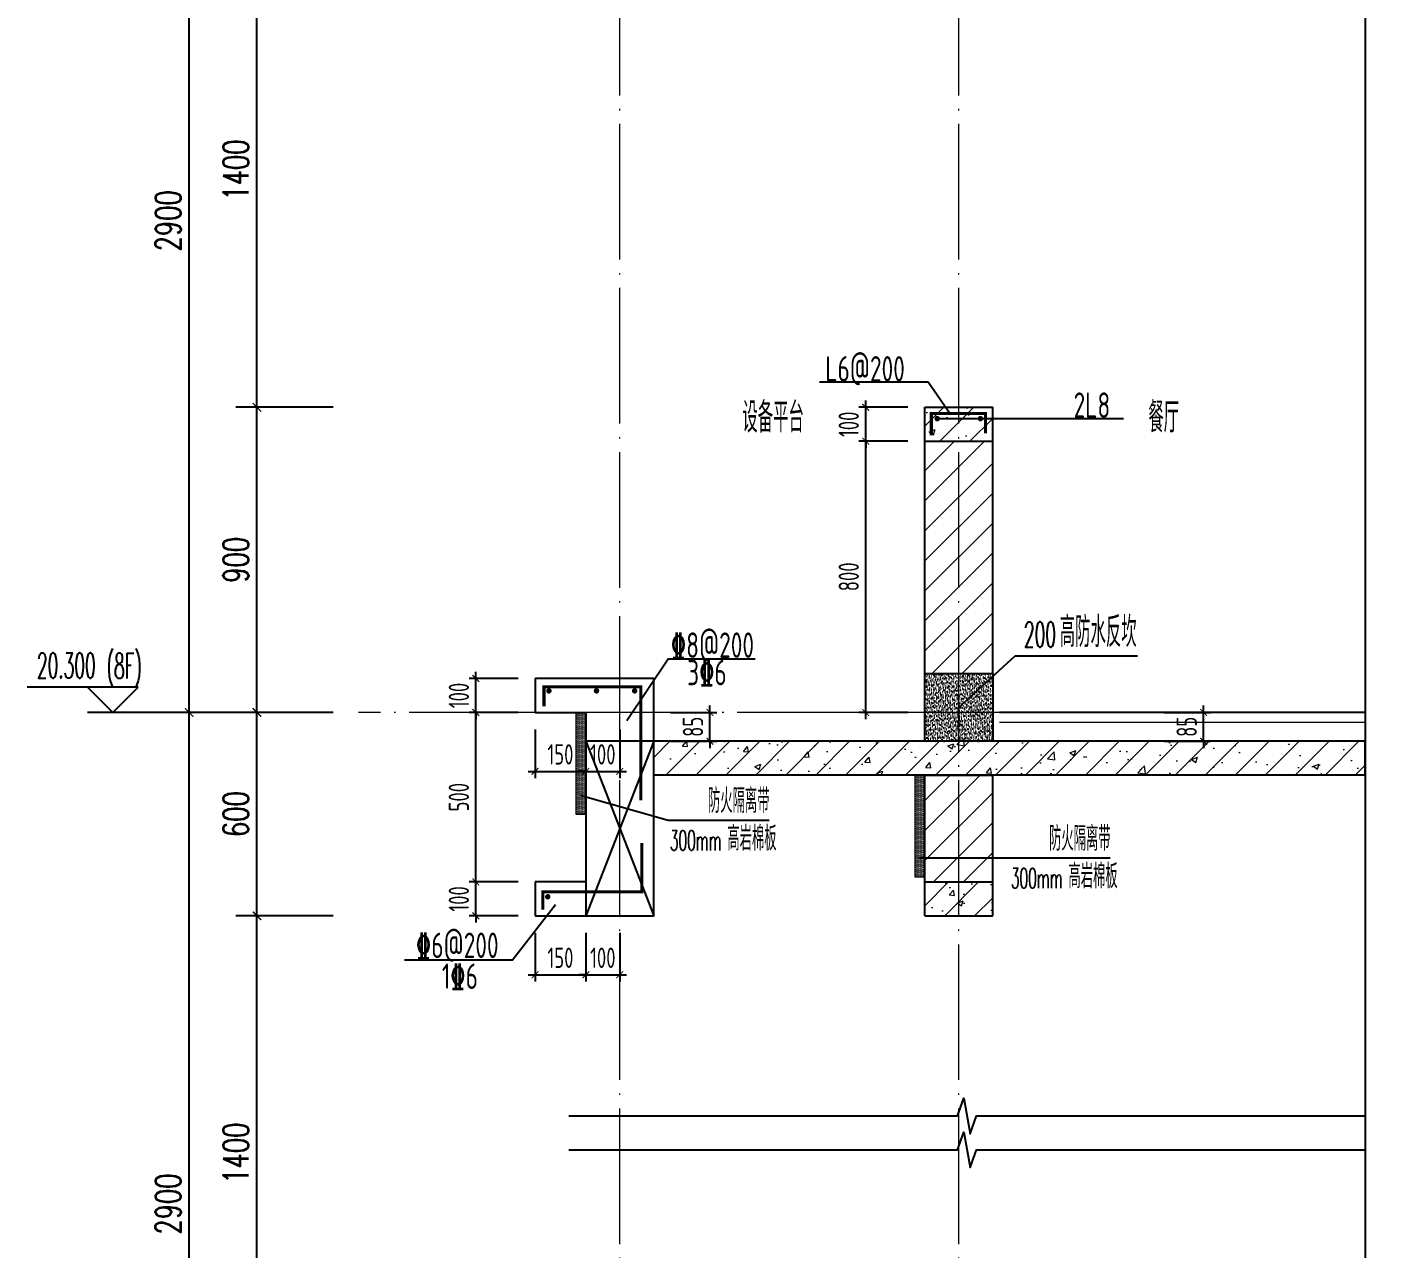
# Model space of a CAD drawing. Extents: x -1058961 to 23600, y -449123 to 2751847.
# Drawn here: x -32211 to -28212, y -22885 to -19282 of the extents above; entities that cross this region are included whole.
import ezdxf

# ---------------------------------------------------------------- set-up
doc = ezdxf.new("R2010")
doc.units = 0
doc.header["$LTSCALE"] = 1000
doc.linetypes.add('DOTE', pattern=[2.4200000000000004, 2, -0.2, 0.02, -0.2])
doc.layers.get('0').update_dxf_attribs({"linetype": 'CONTINUOUS'})
doc.layers.get('DEFPOINTS').update_dxf_attribs({"linetype": 'CONTINUOUS'})
for name, color, linetype in [('DIM', 2, 'CONTINUOUS'), ('DIM_ELEV', 3, 'CONTINUOUS'), ('DIM_IDEN', 67, 'CONTINUOUS'), ('DIM_SYMB', 3, 'CONTINUOUS'), ('PUB_DIM', 3, 'CONTINUOUS'), ('PUB_TEXT', 2, 'CONTINUOUS'), ('REIN', 6, 'CONTINUOUS'), ('S-大样-砼线', 7, 'CONTINUOUS'), ('S-引出线', 40, 'CONTINUOUS'), ('TEXT', 2, 'CONTINUOUS'), ('WALL', 5, 'CONTINUOUS'), ('看线', 251, 'CONTINUOUS'), ('立面-看线', 251, 'CONTINUOUS')]:
    doc.layers.add(name, color=color, linetype=linetype)
for name, color, linetype, lineweight in [('DOTE', 19, 'DOTE', 9), ('PUB_HATCH', 8, 'CONTINUOUS', 9), ('内粉刷', 37, 'CONTINUOUS', 9)]:
    doc.layers.add(name, color=color, linetype=linetype, lineweight=lineweight)
doc.styles.add('_TCH_DIM', font='SIMPLEX.shx', dxfattribs={"width": 0.7, "bigfont": 'GBCBIG.shx'})
doc.styles.add('_TCH_DIM_T3', font='SIMPLEX', dxfattribs={"width": 0.7058823529411765, "bigfont": 'GBCBIG'})
doc.styles.add('DIM_FONT_T3', font='SIMPLEX', dxfattribs={"width": 0.7058823529411765, "bigfont": 'GBCBIG'})
doc.styles.add('TSSD_DIMENSION', font='Tssdeng.shx', dxfattribs={"width": 0.7, "bigfont": 'tssdchn.shx'})
doc.styles.add('TSSD_REIN', font='tssdeng.shx', dxfattribs={"width": 0.7, "height": 300, "bigfont": 'tssdchn.shx'})
doc.styles.add('w', font='tssdeng.shx', dxfattribs={"width": 0.8, "bigfont": 'tssdchn.shx'})
doc.dimstyles.new('_TCH_ARCH&&25', dxfattribs={"dimtxt": 74.375, "dimasz": 25, "dimexe": 62.5, "dimexo": 75, "dimgap": 25, "dimtad": 1, "dimdec": 0, "dimzin": 0, "dimdsep": 46, "dimtxsty": '_TCH_DIM_T3', "dimblk": 'ARCHTICK', "dimcen": 0.09, "dimclrt": 7, "dimazin": 0, "dimtfac": 1, "dimtdec": 0, "dimtix": 1, "dimtmove": 2, "dimatfit": 3, "dimldrblk": 'ARCHTICK', "dimfxl": 0, "dimtolj": 1, "dimtzin": 0, "dimarcsym": 0})
doc.dimstyles.new('TSSD_20_20', dxfattribs={"dimtxt": 60, "dimasz": 20, "dimexe": 20, "dimexo": 50, "dimgap": 20, "dimtad": 1, "dimdec": 0, "dimzin": 0, "dimdsep": 46, "dimtxsty": 'TSSD_DIMENSION', "dimblk": 'ARCHTICK', "dimblk1": 'ARCHTICK', "dimblk2": 'ARCHTICK', "dimcen": 0, "dimdle": 20, "dimclrt": 7, "dimadec": 0, "dimazin": 0, "dimtfac": 1, "dimtdec": 0, "dimtix": 1, "dimtmove": 2, "dimatfit": 3, "dimfxl": 0, "dimtolj": 1, "dimtzin": 0, "dimarcsym": 0})
pattern_1 = [(45, (0, 0), (-44.19417382415921, 44.19417382415922), []), (49.99999999999999, (0, 0), (179.3150456501884, -15.68803374564878), [18.75, -206.25]), (355, (0, 0), (-34.68783340325, 188.048033425003), [15, -165]), (100.4514, (14.94292, -1.307335), (144.6273454285054, 172.3598855152384), [15.9350475, -175.285528]), (46.18420000000002, (0, 50), (266.8102621564111, -41.37975358225452), [28.125, -309.3749999999999]), (96.6356, (22.23418625, 46.55167325), (233.6656763871758, 243.5294677251104), [23.902572, -262.92825]), (351.1842, (0, 50), (233.6654862834068, 243.5296502313311), [22.5, -247.5]), (21, (25, 37.5), (149.2267630296154, -100.6547226663347), [18.75, -206.25]), (326.0000000000001, (25, 37.5), (60.82883298039543, 181.2875112617133), [15, -165]), (71.4514, (37.43555825, 29.1120985), (210.0556571453725, 80.6326241774881), [15.9350475, -175.285528]), (37.50000000000001, (0, 0), (3.039963829322667, 83.22346345782788), [0, -163, 0, -167.5, 0, -165.625]), (7.499999999999999, (0, 0), (65.76738436053715, 98.60292797059006), [0, -95.5, 0, -159.25, 0, -63.125]), (327.5, (-55.75, 0), (133.4556090431022, -5.638717933594939), [0, -62.5, 0, -195, 0, -258.75]), (317.5, (-80.75, 0), (145.7965423355966, 25.02624558307943), [0, -81.25, 0, -129.5, 0, -183.75])]
pattern_2 = [(45, (0, 44.8778375), (-44.19419150182874, 44.19419150182875), [])]

# ---------------------------------------------------------------- blocks, each defined once
blk = doc.blocks.new('_ArchTick')
at = {"color": 0, "linetype": 'ByBlock', "const_width": 0.15}
blk.add_lwpolyline([(-0.5, -0.5), (0.5, 0.5)], dxfattribs=at)
blk = doc.blocks.new('*D3265')
at = {"layer": 'DEFPOINTS', "color": 0}
for p in [(984614.7914387529, -160825.8069835546), (984789.4022052021, -160825.8069835546), (984789.4022052021, -160925.8069835702)]:
    blk.add_point(p, dxfattribs=at)
at = {"layer": 'DIM', "color": 0, "lineweight": -2}
for p, q in [((984614.7914387529, -160825.8069835546), (984614.7914387529, -160805.8069835546)), ((984739.4022052021, -160825.8069835546), (984594.7914387529, -160825.8069835546)), ((984614.7914387529, -160925.8069835702), (984614.7914387529, -160825.8069835546)), ((984739.4022052021, -160925.8069835702), (984594.7914387529, -160925.8069835702)), ((984614.7914387529, -160925.8069835702), (984614.7914387529, -160945.8069835702))]:
    blk.add_line(p, q, dxfattribs=at)
at = {"layer": 'DIM', "color": 0, "lineweight": -2, "xscale": 20, "yscale": 20, "zscale": 20}
for p, rotation in [((984614.7914387529, -160825.8069835546), 270), ((984614.7914387529, -160925.8069835702), 90)]:
    blk.add_blockref('_ArchTick', p, dxfattribs=dict(at, rotation=rotation))
at = {"layer": 'DIM', "color": 7, "insert": (984564.7914387529, -160875.8069835622), "char_height": 60, "attachment_point": 5, "rotation": 90, "style": 'TSSD_DIMENSION'}
blk.add_mtext('\\A1;100', dxfattribs=at)
blk = doc.blocks.new('*D3266')
at = {"layer": 'DEFPOINTS', "color": 0}
for p in [(984614.7914387529, -160925.8069835702), (984789.4022052021, -160925.8069835702), (984789.4022052021, -161425.8069835702)]:
    blk.add_point(p, dxfattribs=at)
at = {"layer": 'DIM', "color": 0, "lineweight": -2}
for p, q in [((984739.4022052021, -160925.8069835702), (984594.7914387529, -160925.8069835702)), ((984614.7914387529, -161445.8069835702), (984614.7914387529, -160905.8069835702)), ((984739.4022052021, -161425.8069835702), (984594.7914387529, -161425.8069835702))]:
    blk.add_line(p, q, dxfattribs=at)
at = {"layer": 'DIM', "color": 0, "lineweight": -2, "xscale": 20, "yscale": 20, "zscale": 20}
for p, rotation in [((984614.7914387529, -160925.8069835702), 90), ((984614.7914387529, -161425.8069835702), 270)]:
    blk.add_blockref('_ArchTick', p, dxfattribs=dict(at, rotation=rotation))
at = {"layer": 'DIM', "color": 7, "insert": (984564.7914387529, -161175.80698357), "char_height": 60, "attachment_point": 5, "rotation": 90, "style": 'TSSD_DIMENSION'}
blk.add_mtext('\\A1;500', dxfattribs=at)
blk = doc.blocks.new('*D3267')
at = {"layer": 'DEFPOINTS', "color": 0}
for p in [(984614.7914387529, -161425.8069835702), (984789.4022052021, -161425.8069835702), (984789.4022052021, -161525.8069835702)]:
    blk.add_point(p, dxfattribs=at)
at = {"layer": 'DIM', "color": 0, "lineweight": -2}
for p, q in [((984614.7914387529, -161425.8069835702), (984614.7914387529, -161405.8069835702)), ((984739.4022052021, -161425.8069835702), (984594.7914387529, -161425.8069835702)), ((984614.7914387529, -161525.8069835702), (984614.7914387529, -161425.8069835702)), ((984739.4022052021, -161525.8069835702), (984594.7914387529, -161525.8069835702)), ((984614.7914387529, -161525.8069835702), (984614.7914387529, -161545.8069835702))]:
    blk.add_line(p, q, dxfattribs=at)
at = {"layer": 'DIM', "color": 0, "lineweight": -2, "xscale": 20, "yscale": 20, "zscale": 20}
for p, rotation in [((984614.7914387529, -161425.8069835702), 270), ((984614.7914387529, -161525.8069835702), 90)]:
    blk.add_blockref('_ArchTick', p, dxfattribs=dict(at, rotation=rotation))
at = {"layer": 'DIM', "color": 7, "insert": (984564.7914387529, -161475.80698357), "char_height": 60, "attachment_point": 5, "rotation": 90, "style": 'TSSD_DIMENSION'}
blk.add_mtext('\\A1;100', dxfattribs=at)
blk = doc.blocks.new('*D3268')
at = {"layer": 'DEFPOINTS', "color": 0}
for p in [(984789.402205202, -161525.8069835665), (984939.4022052005, -161525.8069835693), (984939.4022052005, -161699.5176735225)]:
    blk.add_point(p, dxfattribs=at)
at = {"layer": 'DIM', "color": 0, "lineweight": -2}
for p, q in [((984789.402205202, -161575.8069835665), (984789.402205202, -161719.5176735225)), ((984939.4022052005, -161575.8069835693), (984939.4022052005, -161719.5176735225)), ((984769.402205202, -161699.5176735225), (984959.4022052005, -161699.5176735225))]:
    blk.add_line(p, q, dxfattribs=at)
at = {"layer": 'DIM', "color": 0, "lineweight": -2, "xscale": 20, "yscale": 20, "zscale": 20, "rotation": 180}
blk.add_blockref('_ArchTick', (984789.402205202, -161699.5176735225), dxfattribs=at)
at = {"layer": 'DIM', "color": 0, "lineweight": -2, "xscale": 20, "yscale": 20, "zscale": 20}
blk.add_blockref('_ArchTick', (984939.4022052005, -161699.5176735225), dxfattribs=at)
at = {"layer": 'DIM', "color": 7, "insert": (984864.4022052013, -161649.5176735225), "char_height": 60, "attachment_point": 5, "style": 'TSSD_DIMENSION'}
blk.add_mtext('\\A1;150', dxfattribs=at)
blk = doc.blocks.new('*D3269')
at = {"layer": 'DEFPOINTS', "color": 0}
for p in [(984939.4022052006, -161525.8069835693), (985039.4021985233, -161525.8069835713), (985039.4021985233, -161699.5176735249)]:
    blk.add_point(p, dxfattribs=at)
at = {"layer": 'DIM', "color": 0, "lineweight": -2}
for p, q in [((984939.4022052006, -161575.8069835693), (984939.4022052006, -161719.5176735249)), ((985039.4021985233, -161575.8069835713), (985039.4021985233, -161719.5176735249)), ((984939.4022052006, -161699.5176735249), (984919.4022052006, -161699.5176735249)), ((984939.4022052006, -161699.5176735249), (985039.4021985233, -161699.5176735249)), ((985039.4021985233, -161699.5176735249), (985059.4021985233, -161699.5176735249))]:
    blk.add_line(p, q, dxfattribs=at)
at = {"layer": 'DIM', "color": 0, "lineweight": -2, "xscale": 20, "yscale": 20, "zscale": 20}
blk.add_blockref('_ArchTick', (984939.4022052006, -161699.5176735249), dxfattribs=at)
at = {"layer": 'DIM', "color": 0, "lineweight": -2, "xscale": 20, "yscale": 20, "zscale": 20, "rotation": 180}
blk.add_blockref('_ArchTick', (985039.4021985233, -161699.5176735249), dxfattribs=at)
at = {"layer": 'DIM', "color": 7, "insert": (984989.402201862, -161649.5176735249), "char_height": 60, "attachment_point": 5, "style": 'TSSD_DIMENSION'}
blk.add_mtext('\\A1;100', dxfattribs=at)
blk = doc.blocks.new('*D3270')
at = {"layer": 'DEFPOINTS', "color": 0}
for p in [(986595.7056203393, -160925.8068462198), (986761.6655062034, -160925.8068462198), (986595.7056203393, -161010.8068195065)]:
    blk.add_point(p, dxfattribs=at)
at = {"layer": 'DIM', "color": 0, "lineweight": -2}
for p, q in [((986645.7056203393, -160925.8068462198), (986781.6655062034, -160925.8068462198)), ((986761.6655062034, -160925.8068462198), (986761.6655062034, -160905.8068462198)), ((986761.6655062034, -161010.8068195065), (986761.6655062034, -160925.8068462198)), ((986645.7056203393, -161010.8068195065), (986781.6655062034, -161010.8068195065)), ((986761.6655062034, -161010.8068195065), (986761.6655062034, -161030.8068195065))]:
    blk.add_line(p, q, dxfattribs=at)
at = {"layer": 'DIM', "color": 0, "lineweight": -2, "xscale": 20, "yscale": 20, "zscale": 20}
for p, rotation in [((986761.6655062034, -160925.8068462198), 270), ((986761.6655062034, -161010.8068195065), 90)]:
    blk.add_blockref('_ArchTick', p, dxfattribs=dict(at, rotation=rotation))
at = {"layer": 'DIM', "color": 7, "insert": (986711.6655062034, -160968.306832863), "char_height": 60, "attachment_point": 5, "rotation": 90, "style": 'TSSD_DIMENSION'}
blk.add_mtext('\\A1;85', dxfattribs=at)
blk = doc.blocks.new('*D3271')
at = {"layer": 'DEFPOINTS', "color": 0}
for p in [(984789.4022052019, -160925.806983563), (984939.4022052004, -160925.8069835659), (984939.4022052004, -161099.517673519)]:
    blk.add_point(p, dxfattribs=at)
at = {"layer": 'DIM', "color": 0, "lineweight": -2}
for p, q in [((984789.4022052019, -160975.806983563), (984789.4022052019, -161119.517673519)), ((984939.4022052004, -160975.8069835659), (984939.4022052004, -161119.517673519)), ((984769.4022052019, -161099.517673519), (984959.4022052004, -161099.517673519))]:
    blk.add_line(p, q, dxfattribs=at)
at = {"layer": 'DIM', "color": 0, "lineweight": -2, "xscale": 20, "yscale": 20, "zscale": 20, "rotation": 180}
blk.add_blockref('_ArchTick', (984789.4022052019, -161099.517673519), dxfattribs=at)
at = {"layer": 'DIM', "color": 0, "lineweight": -2, "xscale": 20, "yscale": 20, "zscale": 20}
blk.add_blockref('_ArchTick', (984939.4022052004, -161099.517673519), dxfattribs=at)
at = {"layer": 'DIM', "color": 7, "insert": (984864.4022052011, -161049.517673519), "char_height": 60, "attachment_point": 5, "style": 'TSSD_DIMENSION'}
blk.add_mtext('\\A1;150', dxfattribs=at)
blk = doc.blocks.new('*D3272')
at = {"layer": 'DEFPOINTS', "color": 0}
for p in [(984939.4022052005, -160925.8069835659), (985039.4021985232, -160925.8069835678), (985039.4021985232, -161099.5176735214)]:
    blk.add_point(p, dxfattribs=at)
at = {"layer": 'DIM', "color": 0, "lineweight": -2}
for p, q in [((984939.4022052005, -160975.8069835659), (984939.4022052005, -161119.5176735214)), ((985039.4021985232, -160975.8069835678), (985039.4021985232, -161119.5176735214)), ((984939.4022052005, -161099.5176735214), (984919.4022052005, -161099.5176735214)), ((984939.4022052005, -161099.5176735214), (985039.4021985232, -161099.5176735214)), ((985039.4021985232, -161099.5176735214), (985059.4021985232, -161099.5176735214))]:
    blk.add_line(p, q, dxfattribs=at)
at = {"layer": 'DIM', "color": 0, "lineweight": -2, "xscale": 20, "yscale": 20, "zscale": 20}
blk.add_blockref('_ArchTick', (984939.4022052005, -161099.5176735214), dxfattribs=at)
at = {"layer": 'DIM', "color": 0, "lineweight": -2, "xscale": 20, "yscale": 20, "zscale": 20, "rotation": 180}
blk.add_blockref('_ArchTick', (985039.4021985232, -161099.5176735214), dxfattribs=at)
at = {"layer": 'DIM', "color": 7, "insert": (984989.4022018618, -161049.5176735214), "char_height": 60, "attachment_point": 5, "style": 'TSSD_DIMENSION'}
blk.add_mtext('\\A1;100', dxfattribs=at)
blk = doc.blocks.new('*D3273')
at = {"layer": 'DEFPOINTS', "color": 0}
for p in [(985139.4022032211, -160925.8068434061), (985305.3620883126, -160925.8068434061), (985139.4022032211, -161010.8068432415)]:
    blk.add_point(p, dxfattribs=at)
at = {"layer": 'DIM', "color": 0, "lineweight": -2}
for p, q in [((985189.4022032211, -160925.8068434061), (985325.3620883126, -160925.8068434061)), ((985305.3620883126, -160925.8068434061), (985305.3620883126, -160905.8068434061)), ((985305.3620883126, -161010.8068432415), (985305.3620883126, -160925.8068434061)), ((985189.4022032211, -161010.8068432415), (985325.3620883126, -161010.8068432415)), ((985305.3620883126, -161010.8068432415), (985305.3620883126, -161030.8068432415))]:
    blk.add_line(p, q, dxfattribs=at)
at = {"layer": 'DIM', "color": 0, "lineweight": -2, "xscale": 20, "yscale": 20, "zscale": 20}
for p, rotation in [((985305.3620883126, -160925.8068434061), 270), ((985305.3620883126, -161010.8068432415), 90)]:
    blk.add_blockref('_ArchTick', p, dxfattribs=dict(at, rotation=rotation))
at = {"layer": 'DIM', "color": 7, "insert": (985255.3620883126, -160968.3068433236), "char_height": 60, "attachment_point": 5, "rotation": 90, "style": 'TSSD_DIMENSION'}
blk.add_mtext('\\A1;85', dxfattribs=at)
blk = doc.blocks.new('*D3274')
at = {"layer": 'DEFPOINTS', "color": 0}
for p in [(985764.7914318905, -160025.8068460332), (985939.4021983397, -160025.8068460332), (985939.4021983397, -160125.8068460489)]:
    blk.add_point(p, dxfattribs=at)
at = {"layer": 'DIM', "color": 0, "lineweight": -2}
for p, q in [((985764.7914318905, -160025.8068460332), (985764.7914318905, -160005.8068460332)), ((985889.4021983397, -160025.8068460332), (985744.7914318905, -160025.8068460332)), ((985764.7914318905, -160125.8068460489), (985764.7914318905, -160025.8068460332)), ((985889.4021983397, -160125.8068460489), (985744.7914318905, -160125.8068460489)), ((985764.7914318905, -160125.8068460489), (985764.7914318905, -160145.8068460489))]:
    blk.add_line(p, q, dxfattribs=at)
at = {"layer": 'DIM', "color": 0, "lineweight": -2, "xscale": 20, "yscale": 20, "zscale": 20}
for p, rotation in [((985764.7914318905, -160025.8068460332), 270), ((985764.7914318905, -160125.8068460489), 90)]:
    blk.add_blockref('_ArchTick', p, dxfattribs=dict(at, rotation=rotation))
at = {"layer": 'DIM', "color": 7, "insert": (985714.7914318905, -160075.8068460409), "char_height": 60, "attachment_point": 5, "rotation": 90, "style": 'TSSD_DIMENSION'}
blk.add_mtext('\\A1;100', dxfattribs=at)
blk = doc.blocks.new('*D3275')
at = {"layer": 'DEFPOINTS', "color": 0}
for p in [(985764.7914318905, -160125.8068460489), (985939.4021983397, -160125.8068460489), (985939.4021983397, -160925.8067840914)]:
    blk.add_point(p, dxfattribs=at)
at = {"layer": 'DIM', "color": 0, "lineweight": -2}
for p, q in [((985889.4021983397, -160125.8068460489), (985744.7914318905, -160125.8068460489)), ((985764.7914318905, -160945.8067840914), (985764.7914318905, -160105.8068460489)), ((985889.4021983397, -160925.8067840914), (985744.7914318905, -160925.8067840914))]:
    blk.add_line(p, q, dxfattribs=at)
at = {"layer": 'DIM', "color": 0, "lineweight": -2, "xscale": 20, "yscale": 20, "zscale": 20}
for p, rotation in [((985764.7914318905, -160125.8068460489), 90), ((985764.7914318905, -160925.8067840914), 270)]:
    blk.add_blockref('_ArchTick', p, dxfattribs=dict(at, rotation=rotation))
at = {"layer": 'DIM', "color": 7, "insert": (985714.7914318905, -160525.80681507), "char_height": 60, "attachment_point": 5, "rotation": 90, "style": 'TSSD_DIMENSION'}
blk.add_mtext('\\A1;800', dxfattribs=at)
blk = doc.blocks.new('VDVDXAXFSFFX')
at = {"layer": 'PUB_HATCH'}
h = blk.add_hatch(dxfattribs=at)
h.set_pattern_fill('DOTS', color=251, scale=2, style=0)
h.set_pattern_definition([(0, (924712.4965232481, -148185.5928938247), (1.5875, 3.175), [0, -3.175])])
h.paths.add_polyline_path([(924682.496528509, -148185.5928938247), (924712.4965288265, -148185.5928938247), (924712.4965296196, -147935.5928918117), (924712.4965296126, -147885.5928918776), (924712.4965232481, -147885.5928918157), (924712.4965232481, -147885.5928938247), (924682.496528509, -147885.5928938247)])
at = {"layer": 'DIM_IDEN', "color": 5}
for p, q in [((924695.4944669578, -148129.2886519908), (924955.5658560492, -148202.8897275763)), ((924955.5658560492, -148202.8897275763), (925253.409062462, -148202.8897275763))]:
    blk.add_line(p, q, dxfattribs=at)
at = {"layer": 'PUB_HATCH', "color": 5}
blk.add_lwpolyline([(924712.4965232481, -147885.5928938247), (924682.496528509, -147885.5928938247), (924682.496528509, -148185.5928938247), (924712.4965232481, -148185.5928938247)], close=True, dxfattribs=at)
at = {"layer": 'PUB_TEXT', "style": 'DIM_FONT_T3', "width": 0.7058823529411765}
blk.add_text('防火隔离带', height=71.48936170212767, dxfattribs=at).set_placement((925072.609312775, -148181.8897275763))
at = {"layer": 'PUB_TEXT', "color": 5, "style": 'DIM_FONT_T3'}
for s, height, width, p in [('300mm', 59.5, 0.4982698961937717, (924960.3522060211, -148292.9097275763)), ('高岩棉板', 71.48936170212767, 0.7058823529411765, (925129.763970727, -148292.9097275763))]:
    blk.add_text(s, height=height, dxfattribs=dict(at, width=width)).set_placement(p)
blk = doc.blocks.new('A$C1F6240CC')
at = {"layer": 'PUB_HATCH'}
h = blk.add_hatch(dxfattribs=at)
h.set_pattern_fill('DOTS', color=251, scale=2, style=0)
h.set_pattern_definition([(0, (-1.955777406692505e-08, -299.9999999983702), (1.5875, 3.175), [0, -3.175])])
h.paths.add_polyline_path([(-29.99999475874938, -299.999999998312), (5.558831617236137e-06, -299.9999999983702), (6.351852789521217e-06, -49.99999798531644), (6.344867870211601e-06, 1.948734279721975e-06), (-1.955777406692505e-08, 2.010667230933905e-06), (-1.955777406692505e-08, 1.688022166490555e-09), (-29.99999475874938, 1.688022166490555e-09)])
at = {"layer": 'DIM_IDEN', "color": 5}
for p, q in [((-17.00205630995333, -243.6957581644529), (275.1374033376342, -243.6957581644529)), ((275.1374033376342, -243.6957581644529), (546.9959839678602, -243.6957581644529))]:
    blk.add_line(p, q, dxfattribs=at)
at = {"layer": 'PUB_HATCH', "color": 5}
blk.add_lwpolyline([(-1.955777406692505e-08, 1.629814505577087e-09), (-29.99999475874938, 1.629814505577087e-09), (-29.99999475874938, -299.9999999983702), (-1.955777406692505e-08, -299.9999999983702)], close=True, dxfattribs=at)
at = {"layer": 'PUB_TEXT', "style": 'DIM_FONT_T3', "width": 0.7058823529411765}
blk.add_text('防火隔离带', height=71.48936170212767, dxfattribs=at).set_placement((366.1962342807512, -222.6957581644529))
at = {"layer": 'PUB_TEXT', "color": 5, "style": 'DIM_FONT_T3'}
for s, height, width, p in [('300mm', 59.5, 0.4982698961937717, (253.9391275269252, -333.7157581644528)), ('高岩棉板', 71.48936170212767, 0.7058823529411765, (423.3508922328077, -333.7157581644528))]:
    blk.add_text(s, height=height, dxfattribs=dict(at, width=width)).set_placement(p)
blk = doc.blocks.new('*D2408')
at = {"layer": 'DEFPOINTS', "color": 0}
for p in [(-31533.10269717441, -21903.12175047578), (-31233.10269715369, -21903.12175047578), (-31233.10269715369, -23303.12161294185)]:
    blk.add_point(p, dxfattribs=at)
at = {"layer": 'PUB_DIM', "color": 0, "lineweight": -2}
for p, q in [((-31308.10269715369, -21903.12175047578), (-31595.60269717441, -21903.12175047578)), ((-31533.10269717441, -23303.12161294185), (-31533.10269717441, -21903.12175047578)), ((-31308.10269715369, -23303.12161294185), (-31595.60269717441, -23303.12161294185))]:
    blk.add_line(p, q, dxfattribs=at)
at = {"layer": 'PUB_DIM', "color": 0, "lineweight": -2, "xscale": 25, "yscale": 25, "zscale": 25}
for p, rotation in [((-31533.10269717441, -21903.12175047578), 90), ((-31533.10269717441, -23303.12161294185), 270)]:
    blk.add_blockref('_ArchTick', p, dxfattribs=dict(at, rotation=rotation))
at = {"layer": 'PUB_DIM', "color": 7, "insert": (-31595.29019717441, -22603.12168170882), "char_height": 74.375, "attachment_point": 5, "rotation": 90, "style": '_TCH_DIM_T3'}
blk.add_mtext('\\A1;1400', dxfattribs=at)
blk = doc.blocks.new('*D2409')
at = {"layer": 'DEFPOINTS', "color": 0}
for p in [(-31533.10269717441, -21303.12175046228), (-31233.10269715369, -21303.12175046228), (-31233.10269715369, -21903.12175047578)]:
    blk.add_point(p, dxfattribs=at)
at = {"layer": 'PUB_DIM', "color": 0, "lineweight": -2}
for p, q in [((-31308.10269715369, -21303.12175046228), (-31595.60269717441, -21303.12175046228)), ((-31533.10269717441, -21903.12175047578), (-31533.10269717441, -21303.12175046228)), ((-31308.10269715369, -21903.12175047578), (-31595.60269717441, -21903.12175047578))]:
    blk.add_line(p, q, dxfattribs=at)
at = {"layer": 'PUB_DIM', "color": 0, "lineweight": -2, "xscale": 25, "yscale": 25, "zscale": 25}
for p, rotation in [((-31533.10269717441, -21303.12175046228), 90), ((-31533.10269717441, -21903.12175047578), 270)]:
    blk.add_blockref('_ArchTick', p, dxfattribs=dict(at, rotation=rotation))
at = {"layer": 'PUB_DIM', "color": 7, "insert": (-31595.29019717441, -21603.12175046903), "char_height": 74.375, "attachment_point": 5, "rotation": 90, "style": '_TCH_DIM_T3'}
blk.add_mtext('\\A1;600', dxfattribs=at)
blk = doc.blocks.new('*D2410')
at = {"layer": 'DEFPOINTS', "color": 0}
for p in [(-31533.10269717441, -20403.1216129415), (-31233.10269715369, -20403.1216129415), (-31233.10269715369, -21303.12175046228)]:
    blk.add_point(p, dxfattribs=at)
at = {"layer": 'PUB_DIM', "color": 0, "lineweight": -2}
for p, q in [((-31308.10269715369, -20403.1216129415), (-31595.60269717441, -20403.1216129415)), ((-31533.10269717441, -21303.12175046228), (-31533.10269717441, -20403.1216129415)), ((-31308.10269715369, -21303.12175046228), (-31595.60269717441, -21303.12175046228))]:
    blk.add_line(p, q, dxfattribs=at)
at = {"layer": 'PUB_DIM', "color": 0, "lineweight": -2, "xscale": 25, "yscale": 25, "zscale": 25}
for p, rotation in [((-31533.10269717441, -20403.1216129415), 90), ((-31533.10269717441, -21303.12175046228), 270)]:
    blk.add_blockref('_ArchTick', p, dxfattribs=dict(at, rotation=rotation))
at = {"layer": 'PUB_DIM', "color": 7, "insert": (-31595.29019717441, -20853.12168170189), "char_height": 74.375, "attachment_point": 5, "rotation": 90, "style": '_TCH_DIM_T3'}
blk.add_mtext('\\A1;900', dxfattribs=at)
blk = doc.blocks.new('*D2411')
at = {"layer": 'DEFPOINTS', "color": 0}
for p in [(-31533.10269717441, -19003.12988467736), (-31233.10269715369, -19003.12988467736), (-31233.10269715369, -20403.1216129415)]:
    blk.add_point(p, dxfattribs=at)
at = {"layer": 'PUB_DIM', "color": 0, "lineweight": -2}
for p, q in [((-31308.10269715369, -19003.12988467736), (-31595.60269717441, -19003.12988467736)), ((-31533.10269717441, -20403.1216129415), (-31533.10269717441, -19003.12988467736)), ((-31308.10269715369, -20403.1216129415), (-31595.60269717441, -20403.1216129415))]:
    blk.add_line(p, q, dxfattribs=at)
at = {"layer": 'PUB_DIM', "color": 0, "lineweight": -2, "xscale": 25, "yscale": 25, "zscale": 25}
for p, rotation in [((-31533.10269717441, -19003.12988467736), 90), ((-31533.10269717441, -20403.1216129415), 270)]:
    blk.add_blockref('_ArchTick', p, dxfattribs=dict(at, rotation=rotation))
at = {"layer": 'PUB_DIM', "color": 7, "insert": (-31595.29019717441, -19703.12574880943), "char_height": 74.375, "attachment_point": 5, "rotation": 90, "style": '_TCH_DIM_T3'}
blk.add_mtext('\\A1;1400', dxfattribs=at)
blk = doc.blocks.new('*D2421')
at = {"layer": 'DEFPOINTS', "color": 0}
for p in [(-31733.1026971793, -21303.12175046239), (-31233.10269715416, -21303.12175046239), (-31233.10269715416, -24203.12175046263)]:
    blk.add_point(p, dxfattribs=at)
at = {"layer": 'PUB_DIM', "color": 0, "lineweight": -2}
for p, q in [((-31308.10269715416, -21303.12175046239), (-31795.6026971793, -21303.12175046239)), ((-31733.1026971793, -24203.12175046263), (-31733.1026971793, -21303.12175046239)), ((-31308.10269715416, -24203.12175046263), (-31795.6026971793, -24203.12175046263))]:
    blk.add_line(p, q, dxfattribs=at)
at = {"layer": 'PUB_DIM', "color": 0, "lineweight": -2, "xscale": 25, "yscale": 25, "zscale": 25}
for p, rotation in [((-31733.1026971793, -21303.12175046239), 90), ((-31733.1026971793, -24203.12175046263), 270)]:
    blk.add_blockref('_ArchTick', p, dxfattribs=dict(at, rotation=rotation))
at = {"layer": 'PUB_DIM', "color": 7, "insert": (-31795.2901971793, -22753.12175046251), "char_height": 74.375, "attachment_point": 5, "rotation": 90, "style": '_TCH_DIM_T3'}
blk.add_mtext('\\A1;2900', dxfattribs=at)
blk = doc.blocks.new('*D2198')
at = {"layer": 'DEFPOINTS', "color": 0}
for p in [(-31733.1026971793, -18403.12175046239), (-31233.10269715416, -18403.12175046239), (-31233.10269715416, -21303.12175046239)]:
    blk.add_point(p, dxfattribs=at)
at = {"layer": 'PUB_DIM', "color": 0, "lineweight": -2}
for p, q in [((-31308.10269715416, -18403.12175046239), (-31795.6026971793, -18403.12175046239)), ((-31733.1026971793, -21303.12175046239), (-31733.1026971793, -18403.12175046239)), ((-31308.10269715416, -21303.12175046239), (-31795.6026971793, -21303.12175046239))]:
    blk.add_line(p, q, dxfattribs=at)
at = {"layer": 'PUB_DIM', "color": 0, "lineweight": -2, "xscale": 25, "yscale": 25, "zscale": 25}
for p, rotation in [((-31733.1026971793, -18403.12175046239), 90), ((-31733.1026971793, -21303.12175046239), 270)]:
    blk.add_blockref('_ArchTick', p, dxfattribs=dict(at, rotation=rotation))
at = {"layer": 'PUB_DIM', "color": 7, "insert": (-31795.2901971793, -19853.1217504624), "char_height": 74.375, "attachment_point": 5, "rotation": 90, "style": '_TCH_DIM_T3'}
blk.add_mtext('\\A1;2900', dxfattribs=at)
blk = doc.blocks.new('20210809.02283206')
at = {"layer": 'REIN', "const_width": 9}
blk.add_lwpolyline([(87484.17413905729, 66580.93723980524), (87484.17413905729, 66644.7473179046), (87644.05902665015, 66644.7473179046), (87644.05902665015, 66586.78243779903)], dxfattribs=at)
at = {"layer": 'REIN', "const_width": 8}
for points in [[(87497.66146427253, 66629.68552062381, 1), (87505.66146427253, 66629.68552062381, 1)], [(87625.09821334062, 66629.68552062381, 1), (87633.09821334062, 66629.68552062381, 1)]]:
    blk.add_lwpolyline(points, format="xyb", close=True, dxfattribs=at)
at = {"layer": 'S-引出线'}
for p, q in [((87474.5888281595, 66737.00278282212), (87154.50981688779, 66737.00278282212)), ((87538.80876634456, 66644.7473179046), (87474.5888281595, 66737.00278282212)), ((87501.66146427253, 66629.68552062381), (88051.0763514862, 66629.68552062381))]:
    blk.add_line(p, q, dxfattribs=at)
at = {"layer": 'TEXT', "style": 'w', "width": 0.7}
for s, p in [('L6@200', (87171.47256206069, 66739.17247021152)), ('2L8', (87903.94640226947, 66632.06966891466))]:
    blk.add_text(s, height=75, rotation=1.867629851175362e-07, dxfattribs=at).set_placement(p)
blk = doc.blocks.new('A$C124E38C7')
at = {"layer": 'REIN'}
for points in [[(411.3491916419007, 827.6198026949423, 9, 9, 0), (411.3491916419007, 885.7864124497282, 9, 9, 0), (697.136046927888, 885.7864124497282, 9, 9, 0), (697.136046927888, 551.0904451996903, 9, 9, 0)], [(407.7055343370885, 227.9407258796855, 9, 9, 0), (407.7055343370885, 280.9011473031132, 9, 9, 0), (700.087186511606, 280.9011473031132, 9, 9, 0), (700.087186511606, 425.2876792717143, 9, 9, 0)]]:
    blk.add_lwpolyline(points, format="xyseb", dxfattribs=at)
at = {"layer": 'REIN', "const_width": 8}
for points in [[(421.8327268124558, 873.5427987211733, 1), (429.8327268124558, 873.5427987211733, 1)], [(562.2868298138492, 873.5427987211733, 1), (570.2868298138492, 873.5427987211733, 1)], [(674.8765359376557, 873.5427987211733, 1), (682.8765359376557, 873.5427987211733, 1)], [(418.3428307138383, 266.0767502083327, 1), (426.3428307138383, 266.0767502083327, 1)]]:
    blk.add_lwpolyline(points, format="xyb", close=True, dxfattribs=at)
at = {"layer": 'S-大样-砼线'}
for p, q in [((534.9131775260903, 724.9081133130239), (734.9131767665967, 209.8477938786382)), ((734.9161242698319, 724.9081133109867), (534.9161258917302, 209.8477938691503))]:
    blk.add_line(p, q, dxfattribs=at)
blk.add_lwpolyline([(734.9131833887659, 724.9081133072614), (534.9131775260903, 724.9081133072614), (534.913177951239, 209.8477938728756), (734.9131838129833, 209.8477938728756)], close=True, dxfattribs=at)
at = {"layer": 'S-引出线'}
for points in [[(655.4759675925598, 786.1005740879918), (777.7402859008871, 968.3219862158294), (1034.716379232705, 968.3219862158294)], [(445.2635719589889, 242.7101313573658), (318.597527531907, 79.6172117459937), (0.007638059556484222, 79.6172117459937)]]:
    blk.add_lwpolyline(points, dxfattribs=at)
at = {"layer": 'TEXT', "style": 'TSSD_REIN', "width": 0.7}
for s, p in [('%%1328@200', (785.8780742259696, 970.9405861510313)), ('3%%1326', (833.783343960531, 890.0683411068167)), ('%%1326@200', (33.9313798728399, 85.49755562626524)), ('1%%1326', (110.1330228815787, -5.766491179412697))]:
    blk.add_text(s, height=75, rotation=1.867629851175362e-07, dxfattribs=at).set_placement(p)
blk = doc.blocks.new('GFGDGDRGRDDSA')
at = {"layer": 'PUB_HATCH'}
h = blk.add_hatch(dxfattribs=at)
h.set_pattern_fill('钢筋混凝土', color=256, scale=25, style=0)
h.set_pattern_definition(pattern_1)
h.paths.add_polyline_path([(986139.4021983396, -160125.8068460455), (986139.4021983396, -160025.8068460455), (985939.4021983396, -160025.8068460455), (985939.4021983396, -160125.8068460455)])
h = blk.add_hatch(dxfattribs=at)
h.set_pattern_fill('普通砖', color=256, scale=25, style=0)
h.set_pattern_definition(pattern_2)
h.paths.add_polyline_path([(986139.402191635, -160810.8068460441), (986139.402191635, -160125.8068460455), (985939.402191635, -160125.8068460455), (985939.402191635, -160810.8068460441)])
h = blk.add_hatch(dxfattribs=at)
h.set_pattern_fill('钢筋混凝土', color=256, scale=25, style=0)
h.set_pattern_definition(pattern_1)
h.paths.add_polyline_path([(985139.4022032103, -161010.8068432375), (985139.4022020592, -161110.8068432375), (987237.9271136697, -161110.8067843068), (987237.9271108615, -161010.8067843068)])
h = blk.add_hatch(dxfattribs=at)
h.set_pattern_fill('普通砖', color=256, scale=25, style=0)
h.set_pattern_definition(pattern_2)
h.paths.add_polyline_path([(985939.4021929589, -161425.8068413624), (986139.4021929589, -161425.8068481217), (986139.4022036047, -161110.8068494237), (985939.4022036047, -161110.8068426645)])
h = blk.add_hatch(dxfattribs=at)
h.set_pattern_fill('钢筋混凝土', color=256, scale=25, style=0)
h.set_pattern_definition(pattern_1)
h.paths.add_polyline_path([(986139.402191635, -161525.8068473898), (986139.4021929589, -161425.806844742), (985939.4021929589, -161425.8068420942), (985939.402191635, -161525.8068447421)])
at = {"layer": '立面-看线'}
h = blk.add_hatch(dxfattribs=at)
h.set_pattern_fill('碎沙', color=256, scale=4)
h.set_pattern_definition([(37.50000000000001, (184886.1625477655, -546372.7593057634), (-0.32000625919681, 9.788264746586847), [0, -7.7216, 0, -8.636000000000001, 0, -8.255]), (7.499999999999999, (184886.1625477655, -546372.7593057634), (8.990465662760052, 14.33650201136708), [0, -4.1656, 0, -6.9596, 0, -2.667]), (327.5, (184879.9141477655, -546372.7593057634), (15.81984740482916, 0.028743693570914), [0, -2.54, 0, -9.144, 0, -11.938]), (317.5, (184879.9141477655, -546372.7593057634), (15.27112904944595, 4.458586465144325), [0, -1.27, 0, -5.9944, 0, -6.858])])
h.paths.add_polyline_path([(985939.4021983917, -161010.8068461297), (986139.4021984532, -161010.806846466), (986139.4021984839, -160810.8068463006), (985939.4021984225, -160810.8068457877)])
at = {"layer": 'DIM_IDEN'}
for p, q in [((986039.4024568666, -160910.8067426501), (986206.2133720736, -160759.2892482542)), ((986206.2133720736, -160759.2892482542), (986566.3898836786, -160759.2892482542))]:
    blk.add_line(p, q, dxfattribs=at)
at = {"layer": 'WALL'}
for p, q in [((985939.4021983396, -160125.8068460455), (985939.4021983396, -160025.8068460455)), ((985939.4021983396, -160025.8068460455), (986139.4021983396, -160025.8068460455)), ((986139.4021983396, -160125.8068460455), (986139.4021983396, -160025.8068460455)), ((985939.402191635, -160810.8068460441), (985939.402191635, -160125.8068460455)), ((985939.4021983396, -160125.8068460455), (986139.4021983396, -160125.8068460455)), ((986139.402191635, -160810.8068460441), (986139.402191635, -160125.8068460455)), ((985139.40220534, -160825.8069835668), (984789.402205202, -160825.8069835668)), ((984789.402205202, -160825.8069835668), (984789.402205202, -160925.8069835666)), ((985139.4022031835, -161010.8068432311), (985139.40220534, -160825.8069835668)), ((985939.402191635, -160810.8068460441), (986139.402191635, -160810.8068460441)), ((984789.402205202, -160925.8069835666), (984939.402205202, -160925.8069835668)), ((984939.402205202, -160925.8069835668), (984939.402205202, -161425.8069835665)), ((987237.9271108615, -161010.8067843068), (985139.4022031835, -161010.8068432306)), ((987237.9271136697, -161110.8067843068), (987237.9271108615, -161010.8067843068)), ((987237.9271136697, -161110.8067843068), (985139.4022020323, -161110.8068432309)), ((985139.4021972817, -161525.806983566), (985139.4022020323, -161110.8068432375)), ((985939.4021929589, -161425.8068413624), (985939.4022036047, -161110.8068426645)), ((985939.4022036047, -161110.8068426645), (986139.4022036047, -161110.8068494237)), ((986139.4021929589, -161425.8068481217), (986139.4022036047, -161110.8068494237)), ((984939.402205202, -161425.8069835665), (984789.402205202, -161425.8069835665)), ((984789.402205202, -161425.8069835665), (984789.402205202, -161525.8069835665)), ((985939.402191635, -161525.8068447421), (985939.4021929589, -161425.8068420942)), ((985939.4021929589, -161425.8068420942), (986139.4021929589, -161425.806844742)), ((986139.402191635, -161525.8068473898), (986139.4021929589, -161425.806844742)), ((984789.402205202, -161525.8069835665), (985139.4021972817, -161525.806983566)), ((985939.402191635, -161525.8068447421), (986139.402191635, -161525.8068473898))]:
    blk.add_line(p, q, dxfattribs=at)
blk.add_lwpolyline([(985939.4021983852, -160810.8068460441), (986139.4021985212, -160810.8068460441), (986139.4021985212, -161010.8068460441), (985939.4021983852, -161010.8068460441)], close=True, dxfattribs=at)
at = {"layer": '内粉刷'}
blk.add_lwpolyline([(987237.9271176801, -160955.8067840914), (986159.4021983297, -160955.8067840914)], dxfattribs=at)
at = {"layer": '看线', "color": 32}
blk.add_lwpolyline([(987237.9271176801, -160925.8067840914), (986159.4021982561, -160925.8067840914)], dxfattribs=at)
at = {"layer": 'PUB_TEXT', "style": 'DIM_FONT_T3'}
for s, height, width, p in [('设备平台', 89.36170212765958, 0.7058823529411765, (985400.9098892824, -160100.1838679273)), ('餐厅', 89.36170212765958, 0.7058823529411765, (986598.6202935202, -160100.1838679273)), ('高防水反坎', 89.36170212765958, 0.7058823529411765, (986337.104839874, -160733.0392482542)), ('200', 74.375, 0.4982698961937717, (986231.2224869328, -160733.0392482542))]:
    blk.add_text(s, height=height, dxfattribs=dict(at, width=width)).set_placement(p)
at = {"layer": 'DIM'}
for p1, p2, distance, picture, middle in [((985939.4021983397, -160125.8068460489), (985939.4021983397, -160025.8068460332), 174.6107664492447, '*D3274', (985714.7914318905, -160075.8068460409)), ((985939.4021983397, -160925.8067840914), (985939.4021983397, -160125.8068460489), 174.6107664492447, '*D3275', (985714.7914318905, -160525.80681507)), ((984789.4022052021, -160925.8069835702), (984789.4022052021, -160825.8069835546), 174.6107664492447, '*D3265', (984564.7914387529, -160875.8069835622)), ((984789.4022052021, -161425.8069835702), (984789.4022052021, -160925.8069835702), 174.6107664492447, '*D3266', (984564.7914387529, -161175.80698357)), ((984789.4022052019, -160925.806983563), (984939.4022052004, -160925.8069835659), -173.7106899530918, '*D3271', (984864.4022052011, -161049.517673519)), ((984939.4022052005, -160925.8069835659), (985039.4021985232, -160925.8069835678), -173.71068995358655, '*D3272', (984989.4022018618, -161049.5176735214)), ((985139.4022032211, -161010.8068432415), (985139.4022032211, -160925.8068434061), -165.95988509152085, '*D3273', (985255.3620883126, -160968.3068433236)), ((986595.7056203393, -161010.8068195065), (986595.7056203393, -160925.8068462198), -165.95988586416934, '*D3270', (986711.6655062034, -160968.306832863)), ((984789.4022052021, -161525.8069835702), (984789.4022052021, -161425.8069835702), 174.6107664492447, '*D3267', (984564.7914387529, -161475.80698357)), ((984789.402205202, -161525.8069835665), (984939.4022052005, -161525.8069835693), -173.7106899532082, '*D3268', (984864.4022052013, -161649.5176735225)), ((984939.4022052006, -161525.8069835693), (985039.4021985233, -161525.8069835713), -173.71068995361566, '*D3269', (984989.402201862, -161649.5176735249))]:
    dim = blk.add_aligned_dim(p1=p1, p2=p2, distance=distance, dimstyle='TSSD_20_20', dxfattribs=at)
    dim.commit()
    dim.dimension.update_dxf_attribs({"geometry": picture, "text_midpoint": middle})

msp = doc.modelspace()

# ---------------------------------------------------------------- linework, layer by layer
at = {"layer": 'DIM_ELEV'}
for p, q in [((-31883.10269718023, -21228.12175046251), (-32211.10269718023, -21228.12175046251)), ((-31958.10269718023, -21303.12175046251), (-32033.10269718023, -21228.12175046251)), ((-31958.10269718023, -21303.12175046251), (-31883.10269718023, -21228.12175046251)), ((-31533.10269717453, -21303.12175046251), (-32033.10269718023, -21303.12175046251))]:
    msp.add_line(p, q, dxfattribs=at)
at = {"layer": 'DIM_SYMB'}
msp.add_lwpolyline([(-28264.38362084713, -14983.12174741004), (-28264.3836208476, -24614.9978937392), (-28211.8836208476, -24634.10633103817), (-28316.8836208476, -24652.62066401256), (-28264.3836208476, -24671.2478937392), (-28264.38362084806, -34303.12404006842)], dxfattribs=at)
at = {"layer": 'DIM_SYMB', "color": 5}
for points in [[(-30612.90852655109, -22493.17546311702), (-29466.77107369923, -22493.17546563409), (-29447.66263628495, -22440.67546567606), (-29429.14830354112, -22545.67546571675), (-29410.52107369923, -22493.17546575767), (-28264.38362084737, -22493.17546827474)], [(-30612.90852655109, -22593.17546311702), (-29466.77107369923, -22593.17546563409), (-29447.66263628495, -22540.67546567606), (-29429.14830354112, -22645.67546571675), (-29410.52107369923, -22593.17546575767), (-28264.38362084737, -22593.17546827474)]]:
    msp.add_lwpolyline(points, dxfattribs=at)
at = {"layer": 'DOTE', "color": 1, "linetype": 'DOTE', "ltscale": 0.2}
for p, q in [((-30462.9085400739, -34003.12404006842), (-30462.9085400739, -14403.12175133181)), ((-29462.9085400739, -34003.12404006842), (-29462.90854007413, -14403.12175135975)), ((-28264.38362084737, -21303.12175046228), (-31233.10269715369, -21303.12175046228))]:
    msp.add_line(p, q, dxfattribs=at)

# ---------------------------------------------------------------- block references
for name, p in [('GFGDGDRGRDDSA', (-1015502.310738528, 139622.6850336292)), ('VDVDXAXFSFFX', (-955275.4050565739, 126582.4712206537)), ('A$C1F6240CC', (-29562.90853490343, -21488.12196623598))]:
    msp.add_blockref(name, p)
at = {"layer": 'REIN'}
msp.add_blockref('20210809.02283206', (-117028.0913341494, -87066.22857650748), dxfattribs=at)
at = {"layer": '内粉刷'}
msp.add_blockref('A$C124E38C7', (-31097.82172505942, -22113.02217175695), dxfattribs=at)

# ---------------------------------------------------------------- texts
at = {"layer": 'PUB_TEXT', "style": '_TCH_DIM', "width": 0.4941176470588236}
for s, p in [('(8F)', (-31976.80269718019, -21203.09675046249)), ('20.300', (-32182.20269718021, -21201.87175046251))]:
    msp.add_text(s, height=74.375, dxfattribs=at).set_placement(p)

# ---------------------------------------------------------------- dimensions: what is measured, and where the dimension line sits
at = {"layer": 'PUB_DIM'}
for p1, p2, distance, picture, middle in [((-31233.10269715416, -21303.12175046239), (-31233.10269715416, -18403.12175046239), 500.0000000251384, '*D2198', (-31795.2901971793, -19853.1217504624)), ((-31233.10269715369, -20403.1216129415), (-31233.10269715369, -19003.12988467736), 300.0000000207219, '*D2411', (-31595.29019717441, -19703.12574880943)), ((-31233.10269715369, -21303.12175046228), (-31233.10269715369, -20403.1216129415), 300.0000000207219, '*D2410', (-31595.29019717441, -20853.12168170189)), ((-31233.10269715416, -24203.12175046263), (-31233.10269715416, -21303.12175046239), 500.00000002513843, '*D2421', (-31795.2901971793, -22753.12175046251)), ((-31233.10269715369, -21903.12175047578), (-31233.10269715369, -21303.12175046228), 300.0000000207219, '*D2409', (-31595.29019717441, -21603.12175046903)), ((-31233.10269715369, -23303.12161294185), (-31233.10269715369, -21903.12175047578), 300.0000000207219, '*D2408', (-31595.29019717441, -22603.12168170882))]:
    dim = msp.add_aligned_dim(p1=p1, p2=p2, distance=distance, dimstyle='_TCH_ARCH&&25', dxfattribs=at)
    dim.commit()
    dim.dimension.update_dxf_attribs({"geometry": picture, "text_midpoint": middle})

doc.saveas('drawing.dxf')
